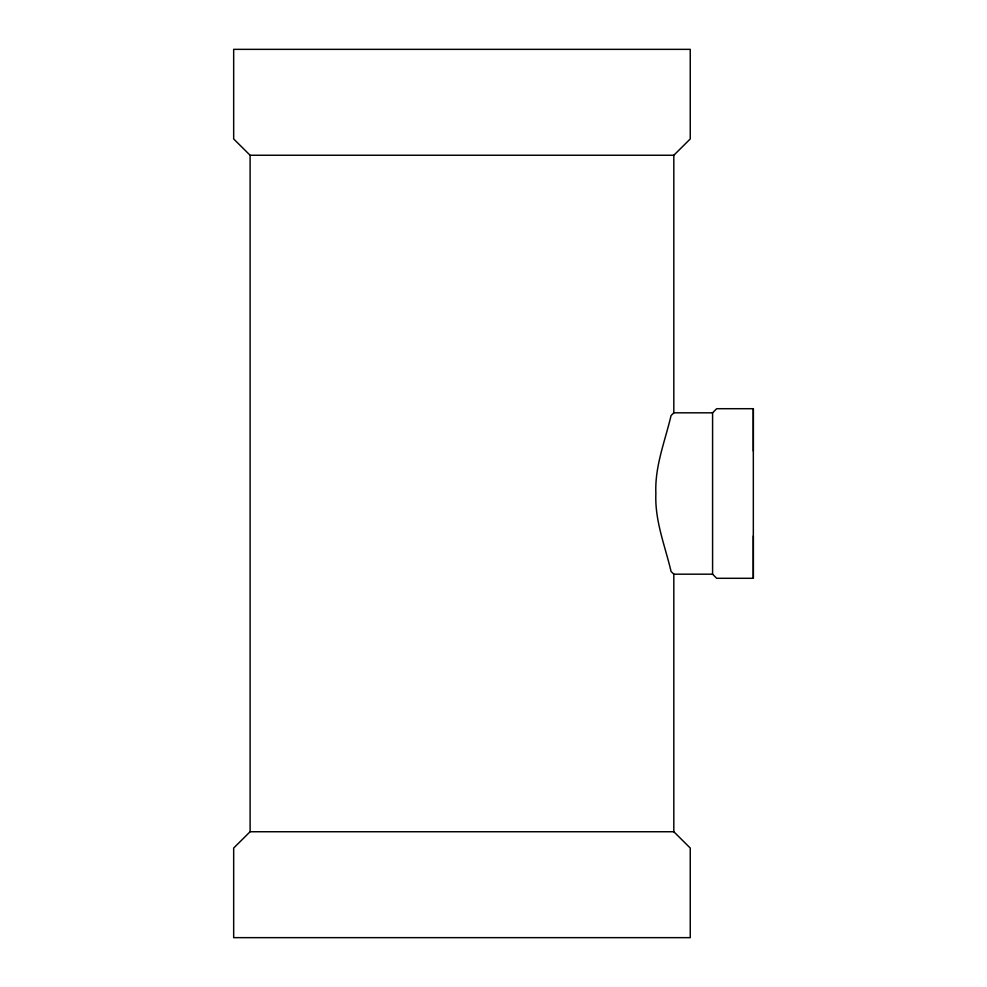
<?xml version="1.0" encoding="UTF-8"?>
<svg xmlns="http://www.w3.org/2000/svg" width="987" height="987" viewBox="0 0 987 987"><rect width="100%" height="100%" fill="white"/><g stroke="black" fill="none" stroke-linecap="round" stroke-linejoin="round"><path stroke-width="1.48" d="M673.813 831.745L250.106 831.745L233.672 848.043L233.672 937.65L690.246 937.65L690.246 848.043L673.813 831.745L673.813 574.187L671.061 571.436C665.016 545.675 654.689 520.618 655.874 493.5C654.689 466.382 665.016 441.325 671.061 415.564L673.813 412.813L673.813 155.255L690.246 138.957L690.246 49.35L233.672 49.35L233.672 138.957L250.106 155.255L673.813 155.255M753.328 578.296L753.328 408.704L716.661 408.704L712.589 412.813L712.589 453.156L712.589 574.187L716.661 578.296L753.328 578.296L753.328 535.892M753.328 451.108L753.328 408.704M673.813 412.813L712.589 412.813M673.813 574.187L712.589 574.187M250.106 155.255L250.106 831.745"/></g></svg>
